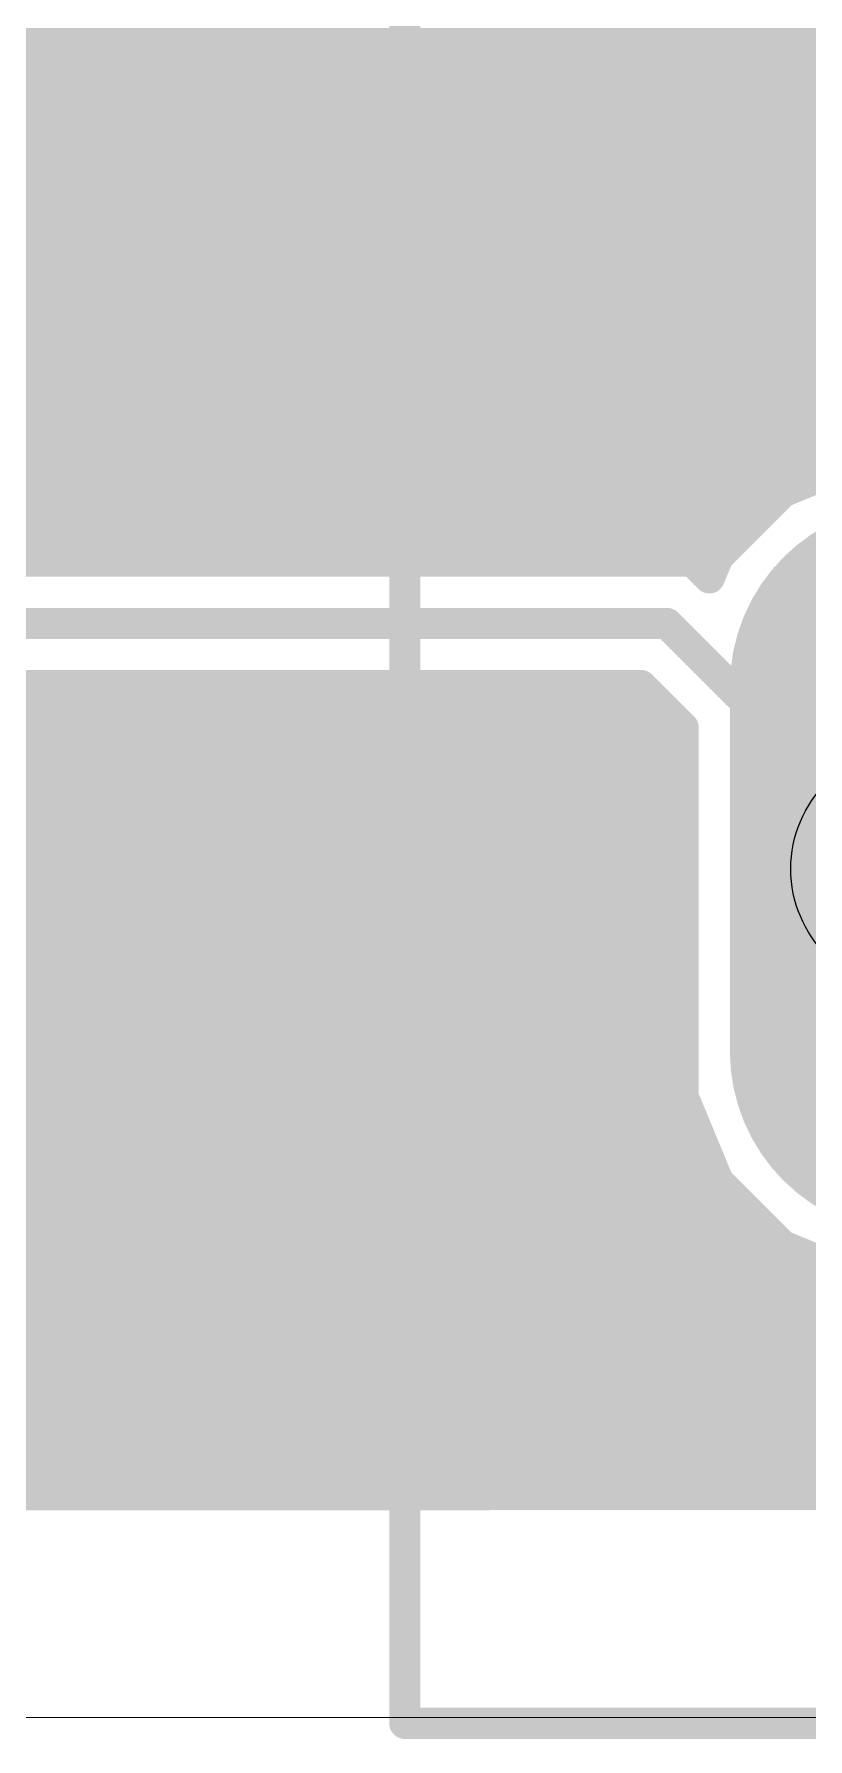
# Model space of a CAD drawing. Extents: x -0.1 to 57, y -0.1 to 41.
# Drawn here: x 29.19 to 32.99, y -0.09 to 8.28 of the extents above; entities that cross this region are included whole.
import ezdxf

# ---------------------------------------------------------------- set-up
doc = ezdxf.new("R2010")
doc.units = 0
for name, color, linetype in [('16', 175, 'CONTINUOUS'), ('17', 82, 'CONTINUOUS'), ('20', 30, 'CONTINUOUS'), ('21', 253, 'CONTINUOUS'), ('44', 253, 'CONTINUOUS')]:
    doc.layers.add(name, color=color, linetype=linetype)

# ---------------------------------------------------------------- blocks, each defined once
blk = doc.blocks.new('LONGP100')
at = {"const_width": 1}
blk.add_lwpolyline([(-0.5, 0), (0.5, 0)], dxfattribs=at)
at = {"const_width": 0.5}
for points in [[(-0.5, 0.25, 1), (-0.5, -0.25)], [(0.5, -0.25, 1), (0.5, 0.25)]]:
    blk.add_lwpolyline(points, format="xyb", dxfattribs=at)

msp = doc.modelspace()

# ---------------------------------------------------------------- linework, layer by layer
at = {"layer": '16', "const_width": 0.1524}
for points in [[(27.8048, 8.2296), (47.078, 8.2296)], [(27.8048, 8.0772), (46.9256, 8.0772)], [(27.8048, 7.9248), (46.7732, 7.9248)], [(27.8048, 7.7724), (46.6208, 7.7724)], [(27.8048, 7.62), (46.4684, 7.62)], [(27.8048, 7.4676), (45.4898, 7.4676)], [(27.8048, 7.3152), (45.3374, 7.3152)], [(27.8048, 7.1628), (45.185, 7.1628)], [(27.8048, 7.0104), (45.111, 7.0104)], [(27.8048, 6.858), (45.111, 6.858)], [(27.8376, 6.7056), (45.111, 6.7056)], [(27.99, 6.5532), (45.111, 6.5532)], [(28.1424, 6.4008), (45.111, 6.4008)], [(28.2948, 6.2484), (38.1425, 6.2484)], [(33.2764, 6.1999), (32.8633, 6.0288)], [(28.4472, 6.096), (33.0256, 6.096)], [(32.8633, 6.0288), (32.5472, 5.7126)], [(28.5996, 5.9436), (32.7781, 5.9436)], [(28.752, 5.7912), (32.6257, 5.7912)], [(32.5472, 5.7126), (32.5038, 5.6079)], [(32.422, 5.6896), (28.8537, 5.6896)], [(32.5038, 5.6079), (32.422, 5.6896)], [(32.4728, 5.6388), (32.5166, 5.6388)], [(32.2958, 5.3848), (28.7274, 5.3848)], [(33.5, 4.1806), (32.2958, 5.3848)], [(28.5311, 5.0292), (32.2203, 5.0292)], [(28.6011, 5.08), (32.1695, 5.08)], [(32.1695, 5.08), (32.376, 4.8735)], [(28.5251, 4.8768), (32.3727, 4.8768)], [(32.376, 4.8735), (32.376, 3.0617)], [(28.9239, 4.7244), (32.376, 4.7244)], [(29.0211, 4.572), (32.376, 4.572)], [(29.0311, 4.4196), (32.376, 4.4196)], [(29.0311, 4.2672), (32.376, 4.2672)], [(29.0161, 4.1148), (32.376, 4.1148)], [(28.9657, 3.9624), (32.376, 3.9624)], [(28.8733, 3.81), (32.376, 3.81)], [(28.7259, 3.6576), (32.376, 3.6576)], [(28.5385, 3.5052), (32.376, 3.5052)], [(27.8561, 3.3528), (32.376, 3.3528)], [(27.7037, 3.2004), (32.376, 3.2004)], [(27.5513, 3.048), (32.3817, 3.048)], [(32.376, 3.0617), (32.5472, 2.6486)], [(27.3989, 2.8956), (32.4448, 2.8956)], [(27.2465, 2.7432), (32.508, 2.7432)], [(32.5472, 2.6486), (32.8633, 2.3324)], [(27.0941, 2.5908), (32.6049, 2.5908)], [(26.9417, 2.4384), (32.7573, 2.4384)], [(24.2097, 2.286), (32.9754, 2.286)], [(32.8633, 2.3324), (33.2764, 2.1613)], [(23.9215, 2.1336), (38.0784, 2.1336)], [(1.0922, 1.9812), (55.8411, 1.9812)], [(1.0922, 1.8288), (55.8409, 1.8288)], [(1.0922, 1.6764), (55.8406, 1.6764)], [(1.0922, 1.524), (55.8403, 1.524)], [(1.0922, 1.3716), (55.8401, 1.3716)], [(1.0922, 1.2192), (55.8398, 1.2192)], [(55.8397, 1.1265), (1.0922, 1.0929)]]:
    msp.add_lwpolyline(points, dxfattribs=at)
at = {"layer": '16', "const_width": 0.0762}
for points in [[(32.8903, 6.0018, 1), (32.8364, 6.0557)], [(32.8488, 6.064, 1), (32.8779, 5.9936)], [(32.7781, 5.9055, 1), (32.7781, 5.9817)], [(32.6257, 5.7531, 1), (32.6257, 5.8293)], [(32.5202, 5.7396, 1), (32.5741, 5.6857)], [(32.5824, 5.698, 1), (32.512, 5.7272)], [(32.449, 5.7165, 1), (32.3951, 5.6627)], [(32.422, 5.6515, 1), (32.422, 5.7277)], [(32.4728, 5.6769, 1), (32.4728, 5.6007)], [(32.5166, 5.6007, 1), (32.5166, 5.6769)], [(32.4686, 5.6224, 1), (32.539, 5.5933)], [(32.4768, 5.5809, 1), (32.5307, 5.6348)], [(32.3227, 5.4117, 1), (32.2689, 5.3579)], [(32.2958, 5.3467, 1), (32.2958, 5.4229)], [(32.1965, 5.1069, 1), (32.1426, 5.0531)], [(32.1695, 5.0419, 1), (32.1695, 5.1181)], [(32.2203, 4.9911, 1), (32.2203, 5.0673)], [(32.4141, 4.8735, 1), (32.3379, 4.8735)], [(32.3491, 4.8466, 1), (32.403, 4.9004)], [(32.3727, 4.8387, 1), (32.3727, 4.9149)], [(32.376, 4.6863, 1), (32.376, 4.7625)], [(32.376, 4.5339, 1), (32.376, 4.6101)], [(32.376, 4.3815, 1), (32.376, 4.4577)], [(32.376, 4.2291, 1), (32.376, 4.3053)], [(32.376, 4.0767, 1), (32.376, 4.1529)], [(32.376, 3.9243, 1), (32.376, 4.0005)], [(32.376, 3.7719, 1), (32.376, 3.8481)], [(32.376, 3.6195, 1), (32.376, 3.6957)], [(32.376, 3.4671, 1), (32.376, 3.5433)], [(32.376, 3.3147, 1), (32.376, 3.3909)], [(32.376, 3.1623, 1), (32.376, 3.2385)], [(32.3379, 3.0617, 1), (32.4141, 3.0617)], [(32.4112, 3.0763, 1), (32.3409, 3.0471)], [(32.3817, 3.0099, 1), (32.3817, 3.0861)], [(32.4448, 2.8575, 1), (32.4448, 2.9337)], [(32.508, 2.7051, 1), (32.508, 2.7813)], [(32.5741, 2.6755, 1), (32.5202, 2.6216)], [(32.512, 2.634, 1), (32.5824, 2.6632)], [(32.6049, 2.5527, 1), (32.6049, 2.6289)], [(32.7573, 2.4003, 1), (32.7573, 2.4765)], [(32.8779, 2.3676, 1), (32.8488, 2.2972)], [(32.8364, 2.3055, 1), (32.8903, 2.3594)], [(32.9754, 2.2479, 1), (32.9754, 2.3241)]]:
    msp.add_lwpolyline(points, format="xyb", dxfattribs=at)
at = {"layer": '20'}
msp.add_line((0, 0), (56.93, 0.035), dxfattribs=at)
at = {"layer": '21'}
for points, const_width in [([(31.011, 2.3776), (31.011, 8.9816)], 0.1524), ([(31.5315, 7.0381), (31.849, 7.2921)], 0.127), ([(31.849, 7.2921), (31.849, 6.1491)], 0.127), ([(31.5315, 6.1491), (32.1665, 6.1491)], 0.127), ([(31.011, -0.0104), (31.011, 2.3776)], 0.1524), ([(31.011, 2.3776), (32.611, 2.3776)], 0.1524), ([(31.011, -0.0104), (40.993, -0.0104)], 0.1524)]:
    msp.add_lwpolyline(points, dxfattribs=dict(at, const_width=const_width))
for points, const_width in [([(33.5, 7.1524, 1), (33.5, 8.1684, 1), (33.5, 7.1524)], 0.1524), ([(31.8807, 7.2921, 1), (31.8173, 7.2921)], 0.0635), ([(31.8688, 7.2673, 1), (31.8292, 7.3169)], 0.0635), ([(31.5117, 7.0629, 1), (31.5513, 7.0133)], 0.0635), ([(31.5315, 6.1809, 1), (31.5315, 6.1174)], 0.0635), ([(32.1665, 6.1174, 1), (32.1665, 6.1809)], 0.0635), ([(31.8173, 6.1491, 1), (31.8807, 6.1491)], 0.0635), ([(31.0491, 2.3776, 1), (30.9729, 2.3776)], 0.0762), ([(31.011, 2.4157, 1), (31.011, 2.3395)], 0.0762), ([(32.611, 2.3395, 1), (32.611, 2.4157)], 0.0762), ([(30.9729, 2.3776, 1), (31.0491, 2.3776)], 0.0762), ([(31.011, 0.0277, 1), (31.011, -0.0485)], 0.0762), ([(30.9729, -0.0104, 1), (31.0491, -0.0104)], 0.0762)]:
    msp.add_lwpolyline(points, format="xyb", dxfattribs=dict(at, const_width=const_width))
at = {"layer": '44'}
msp.add_circle((33.5, 4.1806), 0.5969, dxfattribs=at)

# ---------------------------------------------------------------- block references
at = {"layer": '17', "xscale": 1.7907, "yscale": 1.7907, "rotation": 90}
msp.add_blockref('LONGP100', (33.5, 4.1806), dxfattribs=at)
msp.add_blockref('LONGP100', (33.5, 4.1806), dxfattribs=at)

doc.saveas('drawing.dxf')
